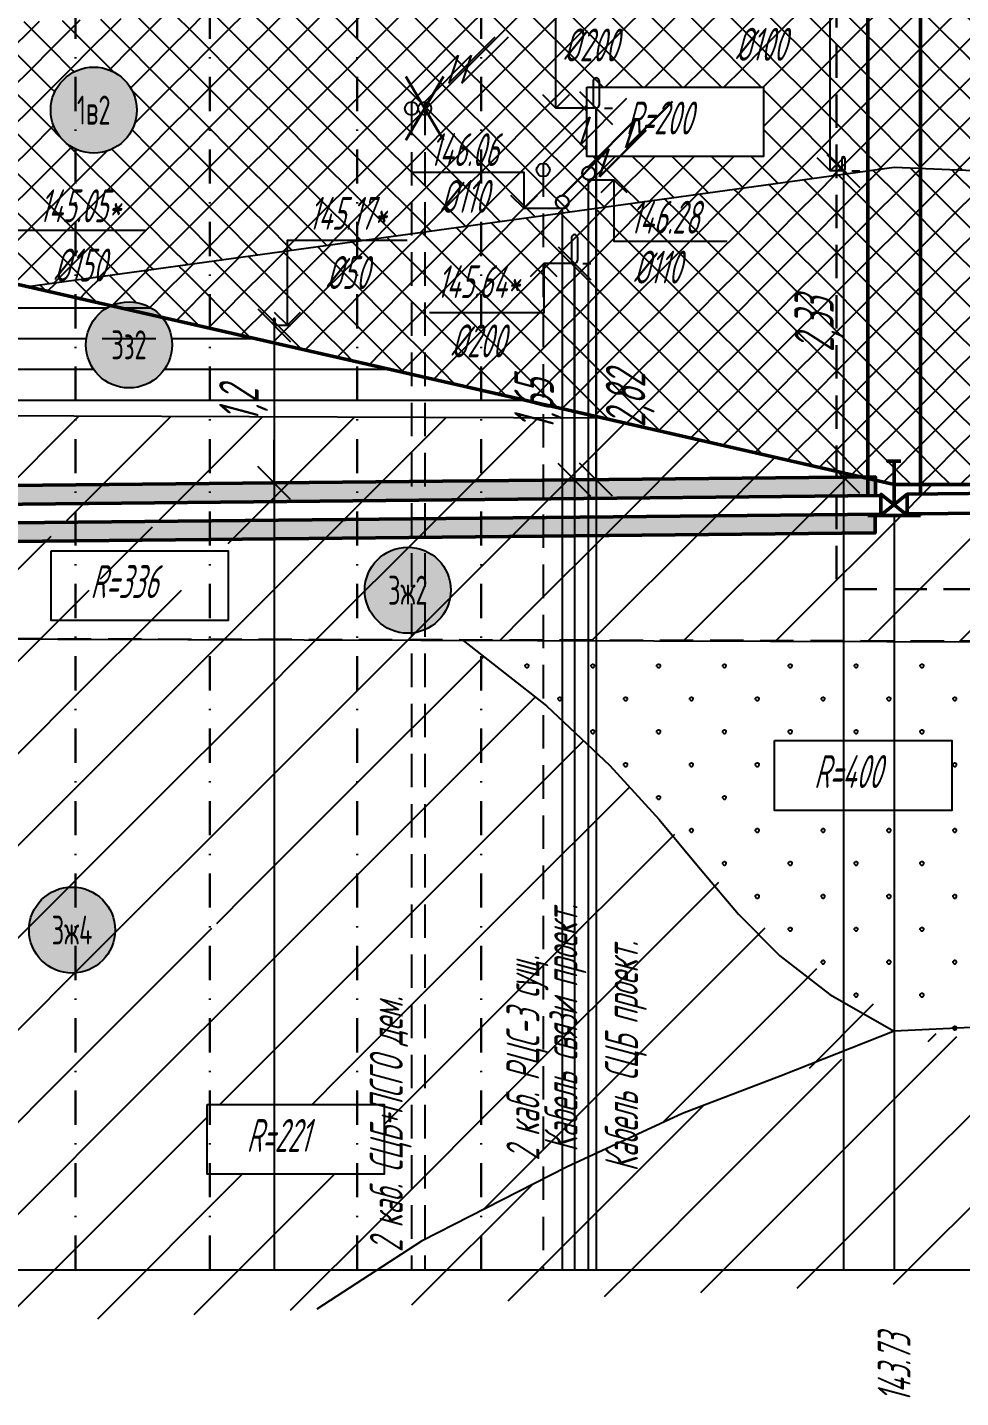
# Model space of a CAD drawing. Header units: metres. Extents: x -30 to 2050, y -904 to 400.
# Drawn here: x 688.5 to 759.4, y 120.3 to 224.4 of the extents above; entities that cross this region are included whole.
import ezdxf
from ezdxf import colors
from ezdxf.entities.mleader import LeaderData, LeaderLine
from ezdxf.enums import TextEntityAlignment as Align
from ezdxf.math import Vec2, Vec3

# ---------------------------------------------------------------- set-up
doc = ezdxf.new("R2010")
doc.units = ezdxf.units.M
doc.header["$LTSCALE"] = 0.2
doc.linetypes.add('DASHDOT', pattern=[27, 13, -7, 0, -7])
doc.linetypes.add('штриховая', pattern=[19.05, 12.7, -6.35])
for name, color, linetype in [('PR_RD', 7, 'Continuous'), ('МГТ_ИГ_Геология', 252, 'Continuous'), ('Примыкания', 7, 'Continuous'), ('Таблица', 7, 'Continuous'), ('Трубы', 7, 'Continuous'), ('Узлы', 7, 'Continuous'), ('Футляры', 7, 'Continuous')]:
    doc.layers.add(name, color=color, linetype=linetype)
doc.layers.add('МГТ_НВК_В1_выноски', color=7, linetype='Continuous', lineweight=30)
doc.layers.add('МГТ_НВК_котлованы', color=7, linetype='Continuous', lineweight=30)
doc.styles.add('SPDS', font='SPDS', dxfattribs={"width": 0.7, "oblique": 15, "height": 2.5})
doc.styles.get("Standard").update_dxf_attribs({"font": 'SPDS.shx', "width": 0.7, "oblique": 15, "height": 3})
doc.styles.add('Стиль Simplex', font='simplex.shx')
doc.dimstyles.new('ISO-25', dxfattribs={"dimtxt": 2.5, "dimasz": 2.5, "dimexe": 1.25, "dimexo": 0.625, "dimtad": 1, "dimtxsty": 'Standard', "dimcen": 2.5, "dimadec": 0, "dimazin": 0, "dimtfac": 1, "dimtmove": 0, "dimatfit": 3, "dimfxl": 1, "dimarcsym": 0})
pattern_1 = [(45, (-8.669, 494.728), (0, 21), [9.8995, -19.799]), (45, (5.331, 480.728), (0, 21), [9.8995, -19.799]), (45, (-8.669, 480.728), (0, 21), [14.142, -15.5565]), (45, (1.331, 490.728), (0, 21), [15.556, -14.1425]), (45, (-1.669, 480.728), (0, 21), [19.799, -9.8995]), (45, (-8.669, 487.728), (0, 21), [19.799, -9.8995])]

# ---------------------------------------------------------------- blocks, each defined once
blk = doc.blocks.new('_OBLIQUE')
at = {"color": 0, "linetype": 'ByBlock', "lineweight": -2}
blk.add_line((0.5, 0.5), (-0.5, -0.5), dxfattribs=at)
blk = doc.blocks.new('*D16')
at = {"layer": 'Defpoints', "color": 0, "transparency": 16777216}
for p in [(707.27, 201.74), (707.27, 201.74), (707.27, 189.76)]:
    blk.add_point(p, dxfattribs=at)
at = {"layer": 'Примыкания', "color": 0, "lineweight": -2, "transparency": 16777216}
for p, q in [((707.27, 201.74), (707.27, 198.33)), ((707.9, 201.74), (708.52, 201.74)), ((707.27, 189.76), (707.27, 193.03)), ((707.9, 189.76), (708.52, 189.76))]:
    blk.add_line(p, q, dxfattribs=at)
at = {"layer": 'Примыкания', "color": 0, "lineweight": -2, "transparency": 16777216, "xscale": 2.5, "yscale": 2.5, "zscale": 2.5}
for p, rotation in [((707.27, 201.74), 90), ((707.27, 189.76), 270)]:
    blk.add_blockref('_OBLIQUE', p, dxfattribs=dict(at, rotation=rotation))
at = {"layer": 'Примыкания', "color": 0, "transparency": 16777216, "insert": (704.94, 195.68), "char_height": 3, "width": 4.1812, "attachment_point": 5, "rotation": 90}
blk.add_mtext('1,2', dxfattribs=at)
blk = doc.blocks.new('*D17')
at = {"layer": 'Defpoints', "color": 0, "transparency": 16777216}
for p in [(750.5, 213.46), (750.5, 213.46), (750.5, 190.2)]:
    blk.add_point(p, dxfattribs=at)
at = {"layer": 'Примыкания', "color": 0, "lineweight": -2, "transparency": 16777216}
for p, q in [((750.5, 213.46), (750.5, 205.93)), ((751.13, 213.46), (751.75, 213.46)), ((750.5, 190.2), (750.5, 197.58)), ((751.13, 190.2), (751.75, 190.2))]:
    blk.add_line(p, q, dxfattribs=at)
at = {"layer": 'Примыкания', "color": 0, "lineweight": -2, "transparency": 16777216, "xscale": 2.5, "yscale": 2.5, "zscale": 2.5}
for p, rotation in [((750.5, 213.46), 90), ((750.5, 190.2), 270)]:
    blk.add_blockref('_OBLIQUE', p, dxfattribs=dict(at, rotation=rotation))
at = {"layer": 'Примыкания', "color": 0, "transparency": 16777216, "insert": (748.63, 201.76), "char_height": 3, "width": 5.8875, "attachment_point": 5, "rotation": 90}
blk.add_mtext('2,33', dxfattribs=at)
blk = doc.blocks.new('*D19')
at = {"layer": 'Defpoints', "color": 0, "transparency": 16777216}
for p in [(730.08, 206.44), (730.08, 206.44), (730.08, 189.99)]:
    blk.add_point(p, dxfattribs=at)
at = {"layer": 'Примыкания', "color": 0, "lineweight": -2, "transparency": 16777216}
for p, q in [((730.08, 189.99), (730.08, 206.44)), ((730.7, 206.44), (731.33, 206.44)), ((730.7, 189.99), (731.33, 189.99))]:
    blk.add_line(p, q, dxfattribs=at)
at = {"layer": 'Примыкания', "color": 0, "lineweight": -2, "transparency": 16777216, "xscale": 2.5, "yscale": 2.5, "zscale": 2.5}
for p, rotation in [((730.08, 206.44), 90), ((730.08, 189.99), 270)]:
    blk.add_blockref('_OBLIQUE', p, dxfattribs=dict(at, rotation=rotation))
at = {"layer": 'Примыкания', "color": 0, "transparency": 16777216, "insert": (727.36, 195.7), "char_height": 3, "width": 5.4938, "attachment_point": 5, "rotation": 90}
blk.add_mtext('1,65', dxfattribs=at)
blk = doc.blocks.new('*D21')
at = {"layer": 'Defpoints', "color": 0, "transparency": 16777216}
for p in [(731.72, 218.24), (731.72, 218.24), (731.72, 190.01)]:
    blk.add_point(p, dxfattribs=at)
at = {"layer": 'Примыкания', "color": 0, "lineweight": -2, "transparency": 16777216}
for p, q in [((731.72, 190.01), (731.72, 218.24)), ((732.35, 218.24), (732.97, 218.24)), ((732.35, 190.01), (732.97, 190.01))]:
    blk.add_line(p, q, dxfattribs=at)
at = {"layer": 'Примыкания', "color": 0, "lineweight": -2, "transparency": 16777216, "xscale": 2.5, "yscale": 2.5, "zscale": 2.5}
for p, rotation in [((731.72, 218.24), 90), ((731.72, 190.01), 270)]:
    blk.add_blockref('_OBLIQUE', p, dxfattribs=dict(at, rotation=rotation))
at = {"layer": 'Примыкания', "color": 0, "transparency": 16777216, "insert": (734.31, 196.06), "char_height": 3, "width": 5.8875, "attachment_point": 5, "rotation": 90}
blk.add_mtext('2,82', dxfattribs=at)
blk = doc.blocks.new('круг3_-26_2')
at = {"true_color": 0xffffff}
blk.add_hatch(color=7, dxfattribs=at).paths.add_polyline_path([(-0.327, 0, 1), (0.327, 0, 1)])
at = {"color": 7, "lineweight": 25}
blk.add_circle((0, 0), 0.327, dxfattribs=at)
at = {"color": 7, "lineweight": 25, "style": 'Стиль Simplex', "width": 0.590909}
blk.add_text('3ж2', height=0.22, dxfattribs=at).set_placement((0, 0), align=Align.MIDDLE_CENTER)
blk = doc.blocks.new('круг1_-30_2')
at = {"layer": 'МГТ_ИГ_Геология', "true_color": 0xffffff}
blk.add_hatch(color=7, dxfattribs=at).paths.add_polyline_path([(-0.327, 0, 1), (0.327, 0, 1)])
at = {"color": 7, "lineweight": 25}
blk.add_circle((0, 0), 0.327, dxfattribs=at)
at = {"color": 7, "lineweight": 25, "style": 'Стиль Simplex', "width": 0.590909}
blk.add_text('1в2', height=0.22, dxfattribs=at).set_placement((0, 0), align=Align.MIDDLE_CENTER)
blk = doc.blocks.new('круг3_-25_2')
at = {"true_color": 0xffffff}
blk.add_hatch(color=7, dxfattribs=at).paths.add_polyline_path([(-0.327, 0, 1), (0.327, 0, 1)])
at = {"color": 7, "lineweight": 25}
blk.add_circle((0, 0), 0.327, dxfattribs=at)
at = {"color": 18, "lineweight": 25, "true_color": 0x000000, "style": 'Стиль Simplex', "width": 0.590909}
blk.add_text('3з2', height=0.22, dxfattribs=at).set_placement((0, 0), align=Align.MIDDLE_CENTER)
blk = doc.blocks.new('круг3_-26_4')
at = {"true_color": 0xffffff}
blk.add_hatch(color=7, dxfattribs=at).paths.add_polyline_path([(-0.327, 0, 1), (0.327, 0, 1)])
at = {"color": 7, "lineweight": 25}
blk.add_circle((0, 0), 0.327, dxfattribs=at)
at = {"color": 7, "lineweight": 25, "style": 'Стиль Simplex', "width": 0.590909}
blk.add_text('3ж4', height=0.22, dxfattribs=at).set_placement((0, 0), align=Align.MIDDLE_CENTER)
blk = doc.blocks.new('уке')
at = {"layer": 'МГТ_ИГ_Геология'}
blk.add_lwpolyline([(147.85, -230.19), (161.29, -230.19), (161.29, -235.48), (147.85, -235.48)], close=True, dxfattribs=at)
at = {"layer": 'МГТ_ИГ_Геология', "insert": (150.84, -231.29), "char_height": 2.5, "attachment_point": 1}
blk.add_mtext_dynamic_manual_height_columns('R=200', width=10.097, gutter_width=15, heights=[0], dxfattribs=at)
blk = doc.blocks.new('221')
at = {"layer": 'МГТ_ИГ_Геология'}
blk.add_lwpolyline([(0, 5.29), (13.44, 5.29), (13.44, 0), (0, 0)], close=True, dxfattribs=at)
at = {"layer": 'МГТ_ИГ_Геология', "insert": (2.99, 4.2), "char_height": 2.5, "attachment_point": 1}
blk.add_mtext_dynamic_manual_height_columns('R=221', width=10.097, gutter_width=15, heights=[0], dxfattribs=at)
blk = doc.blocks.new('23434')
at = {"layer": 'МГТ_ИГ_Геология'}
blk.add_lwpolyline([(116.63, 442.59), (130.08, 442.59), (130.08, 437.29), (116.63, 437.29)], close=True, dxfattribs=at)
at = {"layer": 'МГТ_ИГ_Геология', "insert": (119.62, 441.49), "char_height": 2.5, "attachment_point": 1}
blk.add_mtext_dynamic_manual_height_columns('R=400', width=10.097, gutter_width=15, heights=[0], dxfattribs=at)
blk = doc.blocks.new('2432')
at = {"layer": 'МГТ_ИГ_Геология'}
blk.add_lwpolyline([(116.63, 433.38), (130.08, 433.38), (130.08, 428.08), (116.63, 428.08)], close=True, dxfattribs=at)
at = {"layer": 'МГТ_ИГ_Геология', "insert": (119.62, 432.28), "char_height": 2.5, "attachment_point": 1}
blk.add_mtext_dynamic_manual_height_columns('R=336', width=10.097, gutter_width=15, heights=[0], dxfattribs=at)
blk = doc.blocks.new('ЭС')
for p, q in [((2269.61, -483.84), (2273.14, -480.31)), ((2266.78, -485.26), (2270.31, -481.72)), ((2270.31, -481.72), (2269.61, -483.84))]:
    blk.add_line(p, q)
blk.add_circle((2266.78, -485.76), 0.5)
blk = doc.blocks.new('usl_1')
for p, q in [((2.83, 1.41), (6.36, 4.95)), ((0, 0), (3.54, 3.54)), ((3.54, 3.54), (2.83, 1.41))]:
    blk.add_line(p, q)
blk.add_circle((0, -0.5), 0.5)
blk = doc.blocks.new('A$C35B96AF6')
at = {"lineweight": 30}
for points in [[(-1.79, 3.01), (1.79, -3.01)], [(1.79, 3.01), (-1.79, -3.01)]]:
    blk.add_lwpolyline(points, dxfattribs=at)

msp = doc.modelspace()

# ---------------------------------------------------------------- hatches: boundary and pattern name
at = {"lineweight": 20}
h = msp.add_hatch(dxfattribs=at)
h.set_pattern_fill('AR-SAND', color=256, scale=0.03, style=0)
h.set_pattern_definition([(37.5, (39.1721, 253.0375), (-0.048001, 1.4682397), [0, -1.15824, 0, -1.2954, 0, -1.23825]), (7.5, (39.172, 253.0375), (1.34857, 2.1504753), [0, -0.62484, 0, -1.04394, 0, -0.40005]), (327.5, (38.2348, 253.0375), (2.372977, 0.0043116), [0, -0.381, 0, -1.3716, 0, -1.7907]), (317.5, (38.2348, 253.0375), (2.2906694, 0.668788), [0, -0.1905, 0, -0.89916, 0, -1.0287])])
h.paths.add_polyline_path([(752.94122, 188.80147), (752.92693, 190.22633), (565.66527, 188.34844), (565.67952, 186.92358)])
h.paths.add_polyline_path([(752.92478, 185.96301), (752.91147, 187.29288), (752.90573, 187.38584), (565.65273, 185.51331), (565.66698, 184.08845)])
at = {"layer": 'МГТ_ИГ_Геология'}
h = msp.add_hatch(dxfattribs=at)
h.set_pattern_fill('GR24', color=251, scale=10, style=0, pattern_type=2)
h.set_pattern_definition([(225, (-5.6692, 480.7283), (3e-16, -3), [2.1213, -2.121341]), (315, (-7.1692, 482.2283), (3, 0), [2.1213, -2.121341]), (45, (-8.6692, 480.7283), (0, 3), [2.1213, -2.121341]), (135, (-7.1692, 479.2283), (-3, 3e-16), [2.1213, -2.121341])])
h.paths.add_polyline_path([(780.33811, 229.78691), (765.01224, 232.02349), (764.64581, 231.96248), (759.05962, 231.19535), (755.52478, 230.39774), (755.18336, 234.20072), (754.31763, 234.19702), (743.63152, 234.14916), (736.27397, 233.28178), (736.04988, 231.5154), (735.47445, 225.97593), (728.93265, 226.105), (726.81304, 225.99516), (685.38773, 224.69464), (676.50506, 224.37615), (676.17375, 224.40943), (672.00759, 222.60765), (665.30572, 222.11455), (665.30572, 209.9674), (688.5686, 204.65629), (754.35515, 213.72826), (780.33811, 212.63666)])
h.paths.add_polyline_path([(696.84325, 218.08222, -1), (690.2974, 218.08222, -1)], flags=16)
h.paths.add_polyline_path([(772.16727, 202.04456, -1), (765.62143, 202.04456, -1)])
h.paths.add_polyline_path([(775.07382, 228.58666), (779.88811, 228.58666), (779.88811, 231.88666), (775.07382, 231.88666)], flags=24)
h.paths.add_polyline_path([(775.07382, 212.58666), (779.88811, 212.58666), (779.88811, 215.88666), (775.07382, 215.88666)], flags=25)
h.paths.add_polyline_path([(762.53224, 214.37683), (767.42747, 214.37683), (767.42747, 220.37683), (762.53224, 220.37683)], flags=24)
h.paths.add_polyline_path([(665.75572, 209.9174), (673.04619, 209.9174), (673.04619, 213.2174), (665.75572, 213.2174)], flags=24)
h.paths.add_polyline_path([(665.75572, 221.9174), (673.04619, 221.9174), (673.04619, 225.2174), (665.75572, 225.2174)], flags=24)
h.paths.add_polyline_path([(731.00323, 219.83963), (744.44568, 219.83963), (744.44568, 214.54501), (731.00323, 214.54501)], flags=16)
h.paths.add_polyline_path([(733.20504, 215.44363), (740.75504, 215.44363), (741.80033, 219.34469), (734.25033, 219.34469)], flags=8)
h = msp.add_hatch(dxfattribs=at)
h.set_pattern_fill('GR07', color=251, scale=10, style=0, pattern_type=2)
h.set_pattern_definition([(0, (-8.759, 480.728), (0, 7), [16.33, 0]), (0, (-8.759, 483.058), (0, 7), [16.33, 0]), (0, (-8.759, 485.398), (0, 7), [16.33, 0])])
h.paths.add_polyline_path([(549.68481, 216.63839), (541.38081, 216.63839), (541.38081, 202.63839), (549.68481, 202.63839)])
h.paths.add_polyline_path([(639.63921, 212.09641), (551.68481, 216.63839), (551.68481, 202.63839), (639.63921, 200.09641)])
edge = h.paths.add_edge_path(flags=16)
edge.add_arc((595.66201, 207.84466), 3.27292, 0, 360)
h.paths.add_polyline_path([(663.30572, 209.9674), (641.63921, 212.09641), (641.63921, 200.09641), (663.30572, 194.9674)])
h.paths.add_polyline_path([(645.90921, 206.34641), (644.36921, 206.34641), (644.36921, 207.84641), (645.90921, 207.84641)], flags=16)
edge = h.paths.add_edge_path(flags=16)
edge.add_arc((659.67249, 201.94015), 3.27292, 0, 360)
edge = h.paths.add_edge_path(flags=16)
edge.add_arc((696.24702, 200.25213), 3.27292, 0, 360)
h.paths.add_polyline_path([(669.57572, 207.2174), (668.03572, 207.2174), (668.03572, 208.7174), (669.57572, 208.7174)], flags=16)
h.paths.add_polyline_path([(544.1729, 202.58839), (549.23481, 202.58839), (549.23481, 205.88839), (544.1729, 205.88839)])
h.paths.add_polyline_path([(593.62629, 206.19466), (597.69772, 206.19466), (597.69772, 209.49466), (593.62629, 209.49466)], flags=0)
h.paths.add_polyline_path([(552.13481, 202.58839), (559.42528, 202.58839), (559.42528, 205.88839), (552.13481, 205.88839)], flags=17)
h.paths.add_polyline_path([(634.1273, 200.04641), (639.18921, 200.04641), (639.18921, 203.34641), (634.1273, 203.34641)])
h.paths.add_polyline_path([(657.63678, 200.29015), (661.70821, 200.29015), (661.70821, 203.59015), (657.63678, 203.59015)], flags=0)
h.paths.add_polyline_path([(657.79381, 194.9174), (662.85572, 194.9174), (662.85572, 198.2174), (657.79381, 198.2174)])
h.paths.add_polyline_path([(694.21131, 198.60213), (698.28274, 198.60213), (698.28274, 201.90213), (694.21131, 201.90213)], flags=0)
h.paths.add_polyline_path([(665.75572, 194.9174), (673.04619, 194.9174), (673.04619, 198.2174), (665.75572, 198.2174)], flags=17)
h.paths.add_polyline_path([(732.12261, 194.71254), (665.30572, 209.9674), (665.30572, 194.9674)])
h.paths.add_polyline_path([(609.10355, 209.66945), (622.546, 209.66945), (622.546, 204.37484), (609.10355, 204.37484)], flags=16)
h.paths.add_polyline_path([(611.26659, 205.32242), (618.94681, 205.32242), (619.97898, 209.17451), (612.29876, 209.17451)], flags=0)
h.paths.add_polyline_path([(675.61012, 202.73959), (675.61012, 197.44497)], flags=16)
h.paths.add_polyline_path([(677.77316, 198.39255), (678.80533, 202.24465)], flags=16)
h = msp.add_hatch(dxfattribs=at)
h.set_pattern_fill('GR24', color=251, scale=10, style=0, pattern_type=2)
h.set_pattern_definition([(225, (3, -26.7315), (3e-16, -3), [2.1213, -2.121341]), (315, (1.5, -25.2315), (3, 0), [2.1213, -2.121341]), (45, (0, -26.7315), (0, 3), [2.1213, -2.121341]), (135, (1.5, -28.2315), (-3, 3e-16), [2.1213, -2.121341])])
h.paths.add_polyline_path([(780.33811, 212.63666), (754.35515, 213.72826), (688.5686, 204.65629), (694.86474, 203.21882, -0.342796752), (698.77988, 202.32496), (754.35515, 189.63666), (780.33811, 189.63666)])
h.paths.add_polyline_path([(772.16727, 202.04456, -1), (765.62143, 202.04456, -1)], flags=16)
h.paths.add_polyline_path([(775.07382, 212.58666), (779.88811, 212.58666), (779.88811, 215.88666), (775.07382, 215.88666)], flags=24)
h = msp.add_hatch(dxfattribs=at)
h.set_pattern_fill('GR38', color=251, scale=10, style=0, pattern_type=2)
h.set_pattern_definition(pattern_1)
edge = h.paths.add_edge_path(flags=16)
edge.add_arc((721.6046, 185.9866), 0.28295, 0, 360)
h.paths.add_polyline_path([(669.57572, 190.2174), (668.03572, 190.2174), (668.03572, 191.7174), (669.57572, 191.7174)], flags=16)
h.paths.add_polyline_path([(774.8262, 189.58666), (779.88811, 189.58666), (779.88811, 192.88666), (774.8262, 192.88666)], flags=16)
h.paths.add_polyline_path([(780.33811, 189.63666), (754.35515, 189.63666), (732.12261, 194.71254), (665.30572, 194.9674), (665.30572, 177.9674), (769.11987, 177.66891), (767.83811, 179.93666), (770.43811, 179.93666), (769.15628, 177.66881), (780.33811, 177.63666)])
h.paths.add_polyline_path([(690.32498, 186.91941), (703.76744, 186.91941), (703.76744, 181.62479), (690.32498, 181.62479)], flags=16)
h.paths.add_polyline_path([(692.49905, 182.46883), (700.11248, 182.46883), (701.17239, 186.42447), (693.55896, 186.42447)], flags=0)
h = msp.add_hatch(dxfattribs=at)
h.set_pattern_fill('GR38', color=251, scale=10, style=0, pattern_type=2)
h.set_pattern_definition(pattern_1)
edge = h.paths.add_edge_path(flags=16)
edge.add_arc((703.04496, 155.79654), 0.52749, 0, 360)
h.paths.add_polyline_path([(669.57572, 154.7174), (669.57572, 153.2174), (668.03572, 153.2174), (668.03572, 154.7174)], flags=16)
h.paths.add_polyline_path([(669.57572, 171.2174), (668.03572, 171.2174), (668.03572, 172.7174), (669.57572, 172.7174)], flags=16)
h.paths.add_polyline_path([(669.57572, 137.7174), (669.57572, 136.2174), (668.03572, 136.2174), (668.03572, 137.7174)], flags=16)
h.paths.add_polyline_path([(669.57572, 129.7174), (669.57572, 128.2174), (668.03572, 128.2174), (668.03572, 129.7174)], flags=16)
h.paths.add_polyline_path([(665.22656, 124.99214), (710.49894, 127.00689), (718.45458, 132.16815), (729.47308, 137.78395), (738.28115, 141.87439), (745.76944, 144.73174), (752.82862, 146.64829), (758.29301, 147.5696), (752.10516, 150.52767), (747.33314, 153.61054), (743.49831, 156.87314), (740.12201, 160.37043), (736.7256, 164.15735), (732.83044, 168.28887), (727.95786, 172.81992), (721.62923, 177.80546), (665.30572, 177.9674)])
h.paths.add_polyline_path([(702.18253, 142.5411), (715.62499, 142.5411), (715.62499, 137.24648), (702.18253, 137.24648)], flags=16)
h.paths.add_polyline_path([(704.38435, 138.1451), (711.58435, 138.1451), (712.62963, 142.04616), (705.42963, 142.04616)], flags=8)
h = msp.add_hatch(dxfattribs=at)
h.set_pattern_fill('GR28', color=251, scale=10, style=0, pattern_type=2)
h.set_pattern_definition([(90, (-8.6692, 480.8083), (-2.5, 2.5), [0.11, -4.89]), (45, (-8.6692, 480.9183), (-2.5, 2.5), [0.113137, -3.422397]), (0, (-8.5892, 480.9983), (2.5, 2.5), [0.11, -4.89]), (315, (-8.4792, 480.9983), (2.5, 2.5), [0.113137, -3.422397]), (90, (-8.3992, 480.8083), (-2.5, 2.5), [0.11, -4.89]), (45, (-8.4792, 480.7283), (-2.5, 2.5), [0.113137, -3.422397]), (0, (-8.5892, 480.7283), (2.5, 2.5), [0.11, -4.89]), (315, (-8.6692, 480.8083), (2.5, 2.5), [0.113137, -3.422397])])
h.paths.add_polyline_path([(780.33811, 177.63666), (773.33811, 177.63666), (769.13811, 177.63666), (769.11987, 177.66891), (721.62923, 177.80546), (727.95786, 172.81992), (732.83044, 168.28887), (736.7256, 164.15735), (740.12201, 160.37043), (743.49831, 156.87314), (747.33314, 153.61054), (751.62047, 149.67424), (758.29301, 147.5696), (760.34935, 147.9163), (769.22229, 148.82806), (780.33811, 149.67586)])
edge = h.paths.add_edge_path(flags=16)
edge.add_arc((765.58392, 161.23417), 0.32552, 0, 360)
h.paths.add_polyline_path([(772.1439, 158.30009), (776.81056, 158.30009), (776.81056, 164.30009), (772.1439, 164.30009)], flags=16)
h.paths.add_polyline_path([(774.8262, 149.58666), (779.88811, 149.58666), (779.88811, 152.88666), (774.8262, 152.88666)], flags=16)
h.paths.add_polyline_path([(745.28047, 170.1908), (758.72292, 170.1908), (758.72292, 164.89618), (745.28047, 164.89618)], flags=16)
h.paths.add_polyline_path([(747.48229, 165.98845), (755.20729, 165.98845), (756.20068, 169.69586), (748.47568, 169.69586)], flags=8)
h = msp.add_hatch(dxfattribs=at)
h.set_pattern_fill('GR38', color=251, scale=10, style=0, pattern_type=2)
h.set_pattern_definition([(45, (20.493, -793.914), (0, 21), [9.8995, -19.799]), (45, (34.493, -807.914), (0, 21), [9.8995, -19.799]), (45, (20.493, -807.914), (0, 21), [14.142, -15.5565]), (45, (30.493, -797.914), (0, 21), [15.556, -14.1425]), (45, (27.493, -807.914), (0, 21), [19.799, -9.8995]), (45, (20.493, -800.914), (0, 21), [19.799, -9.8995])])
edge = h.paths.add_edge_path(flags=16)
edge.add_arc((767.99221, 142.15289), 3.27292, 0, 360)
h.paths.add_polyline_path([(765.70887, 140.50289), (770.27554, 140.50289), (770.27554, 143.80289), (765.70887, 143.80289)], flags=0)
h.paths.add_polyline_path([(710.49894, 127.00689), (780.33811, 130.02348), (780.33811, 149.67586), (769.22229, 148.82806), (760.34935, 147.9163), (752.82862, 146.64829), (745.76944, 144.73174), (738.28115, 141.87439), (729.47308, 137.78395), (718.45458, 132.16815)])

# ---------------------------------------------------------------- linework, layer by layer
at = {"layer": 'МГТ_ИГ_Геология', "lineweight": 50, "flags": 128}
msp.add_lwpolyline([(551.68481, 216.63839), (639.63921, 212.09641), (641.63921, 212.09641), (663.30572, 209.9674), (665.30572, 209.9674), (754.35515, 189.63666), (782.33811, 189.63666), (782.33811, 189.63666), (953.82521, 174.13383)], dxfattribs=at)
at = {"layer": 'МГТ_ИГ_Геология', "linetype": 'Continuous', "lineweight": 25, "flags": 128}
for points in [[(780.33811, 212.63666), (754.35515, 213.72826), (688.5686, 204.65629)], [(665.30572, 194.9674), (732.12261, 194.71254)], [(665.30572, 177.9674), (780.33811, 177.63666)], [(721.62923, 177.80546), (727.95017, 172.821), (732.76891, 168.29749), (736.51794, 164.18644), (739.62978, 160.43938), (742.53692, 157.0078), (745.67186, 153.84323), (749.4671, 150.89718), (754.35515, 148.12116)]]:
    msp.add_lwpolyline(points, dxfattribs=at)
at = {"layer": 'МГТ_ИГ_Геология', "color": 5, "linetype": 'штриховая', "lineweight": 30, "flags": 128}
msp.add_lwpolyline([(956.00664, 168.16837), (953.82521, 168.13383), (782.33811, 177.58378), (780.33811, 177.69399), (665.30572, 177.9674), (663.30572, 177.9674), (641.63921, 183.09641), (639.63921, 183.09641), (551.68481, 180.63839), (541.38081, 180.63839)], dxfattribs=at)
at = {"layer": 'МГТ_ИГ_Геология', "linetype": 'Continuous', "lineweight": 25}
msp.add_lwpolyline([(780.33811, 149.67586), (769.22229, 148.82806), (754.35515, 148.12116), (745.76944, 144.73174), (745.76944, 144.73174), (738.28115, 141.87439), (729.47308, 137.78395), (718.45458, 132.16815), (710.49894, 127.00689)], dxfattribs=at)
at = {"layer": 'МГТ_НВК_В1_выноски', "color": 34, "linetype": 'штриховая', "flags": 128}
msp.add_lwpolyline([(749.96628, 230.70597), (749.96628, 181.70597), (769.96628, 181.70597), (769.96628, 230.70597), (749.96628, 230.70597)], dxfattribs=at)
at = {"layer": 'МГТ_НВК_котлованы', "linetype": 'DASHDOT', "lineweight": 30, "flags": 128}
for points in [[(692.17903, 130), (692.17903, 252.68544)], [(702.38341, 130), (702.379, 252.68544)], [(713.57889, 130), (713.57889, 252.62904)], [(722.97889, 130), (722.97889, 252.57263)]]:
    msp.add_lwpolyline(points, dxfattribs=at)
at = {"layer": 'Примыкания'}
for p, q in [((731.49475, 220.29535), (731.49475, 218.47135)), ((731.95075, 220.29535), (731.95075, 218.47135)), ((731.72275, 218.24335), (731.72275, 130)), ((750.39417, 214.43197), (750.39417, 213.56797)), ((750.61017, 214.43197), (750.61017, 213.56797)), ((750.50217, 213.45997), (750.50217, 130)), ((729.85928, 208.41506), (729.85928, 206.66306)), ((730.29728, 208.41506), (730.29728, 206.66306)), ((730.07828, 206.44406), (730.07828, 130)), ((707.21949, 202.20696), (707.21949, 201.79096)), ((707.32349, 202.20696), (707.32349, 201.79096)), ((707.27149, 201.73896), (707.27149, 130))]:
    msp.add_line(p, q, dxfattribs=at)
at = {"layer": 'Примыкания', "color": 0, "flags": 128}
for points in [[(731.72045, 218.24335), (728.67297, 218.24335), (728.67297, 225.18995), (734.91315, 225.18995)], [(750.50217, 213.45997), (749.50217, 213.45997), (749.50217, 225.15631), (739.49592, 225.15631)], [(729.67297, 219.24335), (728.67297, 218.24335), (727.67297, 219.24335)], [(750.50217, 214.45997), (749.50217, 213.45997), (748.50217, 214.45997)], [(729.15515, 210.6), (726.24439, 210.6), (726.24439, 213.34157), (717.75515, 213.34157)], [(731.08549, 212.8), (733.07096, 212.8), (733.07096, 208.11751), (741.66352, 208.11751)], [(734.07096, 211.8), (733.07096, 212.8), (732.07096, 211.8)], [(727.24439, 211.6), (726.24439, 210.6), (725.24439, 211.6)], [(686.48971, 200.54704), (687.48971, 200.54704), (687.48971, 208.95391), (697.49596, 208.95391)], [(707.27149, 201.73896), (708.27149, 201.73896), (708.27149, 208.19728), (717.35899, 208.19728)], [(730.08228, 206.44406), (727.73965, 206.44406), (727.73965, 202.67292), (719.07603, 202.67292)], [(726.73965, 205.44406), (727.73965, 206.44406), (728.73965, 205.44406)], [(707.27149, 202.73896), (708.27149, 201.73896), (709.27149, 202.73896)]]:
    msp.add_lwpolyline(points, dxfattribs=at)
at = {"layer": 'Примыкания', "linetype": 'штриховая', "flags": 128}
for points in [[(717.7026, 218.71113), (717.7026, 130)], [(718.7026, 218.71113), (718.7026, 130)], [(727.7026, 214.03504), (727.7026, 130)]]:
    msp.add_lwpolyline(points, dxfattribs=at)
at = {"layer": 'Примыкания'}
for centre, radius, start, end in [((731.72275, 220.29535), 0.228, 0, 180), ((731.72275, 218.47135), 0.228, 180, 0), ((750.50217, 214.43197), 0.108, 0, 180), ((750.50217, 213.56797), 0.108, 180, 360), ((730.07828, 208.41506), 0.219, 360, 180), ((730.07828, 206.66306), 0.219, 180, 0), ((707.27149, 202.20696), 0.052, 0, 180), ((707.27149, 201.79096), 0.052, 180, 0)]:
    msp.add_arc(centre, radius, start, end, dxfattribs=at)
at = {"layer": 'Таблица'}
msp.add_line((541.73873, 130), (955.8647, 130), dxfattribs=at)
at = {"layer": 'Трубы', "lineweight": 50, "flags": 128}
for points in [[(565.29445, 186.91973), (753.35515, 188.80034)], [(755.35515, 188.91034), (764.68333, 189.00362)], [(565.29445, 185.50973), (753.35515, 187.39033)], [(755.35515, 187.41033), (764.68333, 187.50362)]]:
    msp.add_lwpolyline(points, dxfattribs=at)
at = {"layer": 'Узлы', "lineweight": 50}
for p, q in [((752.35515, 232.41607), (752.35515, 188.79034)), ((756.35515, 232.41607), (756.35515, 188.92034)), ((752.35515, 187.38033), (752.35515, 187.30033)), ((756.35515, 187.42033), (756.35515, 187.30033)), ((752.35515, 187.30033), (756.35515, 187.30033))]:
    msp.add_line(p, q, dxfattribs=at)
at = {"layer": 'Узлы'}
msp.add_line((754.35515, 187.30033), (754.35515, 130), dxfattribs=at)
at = {"layer": 'Узлы', "flags": 128}
for points in [[(731.15515, 130), (731.15515, 212.8)], [(729.15515, 210.6), (729.15515, 130)]]:
    msp.add_lwpolyline(points, dxfattribs=at)
at = {"layer": 'Узлы', "lineweight": 50, "flags": 128}
msp.add_lwpolyline([(754.35515, 188.10534), (754.35515, 191.40534), (753.85515, 191.40534), (754.85515, 191.40534)], dxfattribs=at)
msp.add_lwpolyline([(753.35515, 187.30534), (755.35515, 188.90534), (755.35515, 187.30534), (753.35515, 188.90534)], close=True, dxfattribs=at)
at = {"layer": 'Футляры', "lineweight": 50, "flags": 128}
for points in [[(565.66584, 186.92344), (565.66527, 188.34844), (752.93382, 190.2264), (752.93439, 188.79613)], [(565.66644, 185.41845), (565.66698, 184.08845), (752.912, 185.96288), (752.91147, 187.29288)]]:
    msp.add_lwpolyline(points, dxfattribs=at)

# ---------------------------------------------------------------- block references
at = {"xscale": 0.8, "yscale": 0.8, "zscale": 0.8}
msp.add_blockref('A$C35B96AF6', (718.69708, 218.22041), dxfattribs=at)
at = {"layer": 'PR_RD'}
for p in [(717.70261, 218.71113), (718.70261, 218.71113), (727.7026, 214.03504)]:
    msp.add_blockref('usl_1', p, dxfattribs=at)
at = {"layer": 'МГТ_ИГ_Геология', "xscale": 10, "yscale": 10, "zscale": 10}
for name, p in [('круг1_-30_2', (693.57033, 218.08222)), ('круг3_-25_2', (696.24702, 200.25213)), ('круг3_-26_2', (717.41866, 181.61365)), ('круг3_-26_4', (691.92313, 155.79654))]:
    msp.add_blockref(name, p, dxfattribs=at)
at = {"layer": 'МГТ_ИГ_Геология', "color": 7, "lineweight": 25}
msp.add_blockref('уке', (583.15523, 450.02832), dxfattribs=at)
at = {"layer": 'МГТ_ИГ_Геология', "color": 2}
for name, p in [('2432', (573.69227, -248.76206)), ('23434', (628.64776, -272.39877))]:
    msp.add_blockref(name, p, dxfattribs=at)
at = {"layer": 'МГТ_ИГ_Геология'}
msp.add_blockref('221', (702.18253, 137.24648), dxfattribs=at)
at = {"layer": 'МГТ_НВК_котлованы', "color": 30, "lineweight": 50, "true_color": 0xf26722}
for p in [(-1535.62404, 699.05776), (-1537.62404, 696.85776)]:
    msp.add_blockref('ЭС', p, dxfattribs=at)

# ---------------------------------------------------------------- texts
at = {"oblique": 15.0000004, "width": 0.7}
for s, p in [('Кабель СЦБ проект.', (734.89599, 137.4506)), ('2 каб. РЦС-3 сущ.', (727.41125, 138.28735)), ('2 каб. СЦБ+ПСГО дем.', (717.04032, 131.33204))]:
    msp.add_text(s, height=2.5, rotation=90.0000025, dxfattribs=at).set_placement(p)
at = {"layer": 'Примыкания', "color": 0, "style": 'SPDS', "oblique": 15.0000004, "width": 0.7}
for s, p in [('%%C200', (731.31011, 223.03318)), ('%%C100', (744.22488, 223.08124)), ('146.06', (721.68937, 215.08374)), ('%%C110', (721.68937, 211.52932)), ('145.05*', (692.49283, 210.81337)), ('145.17*', (712.81524, 210.24414)), ('146.28', (736.9144, 209.94718)), ('%%C150', (692.49283, 206.31337)), ('%%C110', (736.35988, 206.1578)), ('%%C50', (712.81524, 205.74414)), ('145.64*', (722.74118, 205.05296)), ('%%C200', (722.74118, 200.55296))]:
    msp.add_text(s, height=2.5, dxfattribs=at).set_placement(p, align=Align.MIDDLE_CENTER)
at = {"layer": 'Примыкания', "oblique": 15.0000004, "width": 0.7}
msp.add_text('Кабель связи проект.', height=2.5, rotation=90.0000025, dxfattribs=at).set_placement((730.30325, 138.95382))
at = {"layer": 'Таблица', "oblique": 15.0000004, "width": 0.7}
msp.add_text('143.73', height=2.5, rotation=90.0000025, dxfattribs=at).set_placement((754.35515, 122.5), align=Align.MIDDLE_CENTER)

# ---------------------------------------------------------------- dimensions: what is measured, and where the dimension line sits
at = {"layer": 'Примыкания'}
for base, p1, p2, picture, middle in [((731.72475, 218.24335), (731.72275, 190.00901), (731.72275, 218.24335), '*D21', (734.30636, 196.05914)), ((750.50417, 213.45997), (750.50217, 190.19681), (750.50217, 213.45997), '*D17', (748.62836, 201.7571)), ((730.08028, 206.44406), (730.07828, 189.99257), (730.07828, 206.44406), '*D19', (727.36106, 195.70131)), ((707.27349, 201.73896), (707.27149, 189.7645), (707.27149, 201.73896), '*D16', (704.93968, 195.68173))]:
    dim = msp.add_linear_dim(base=base, p1=p1, p2=p2, angle=90, dimstyle='ISO-25', override={"dimlfac": 0.1, "dimblk": 'OBLIQUE', "dimtmove": 2}, dxfattribs=at)
    dim.commit()
    dim.dimension.update_dxf_attribs({"geometry": picture, "text_midpoint": middle, "dimtype": 161})

# ---------------------------------------------------------------- next in the draw order: leaders
at = {"layer": 'Футляры', "color": 34}
ml = msp.add_multileader_mtext('Standard', dxfattribs=at)
ml.set_content('\\A1;{\\Fspds|c204;\\Q15;\\W0.9;Промежуточный котлован \\P(ограждение шпунт Ларсен Л5-УМ)\\P4,6х5,4х4,6 (h) м}', color=34)
ml.set_leader_properties(lineweight=-1)
ml.build(insert=Vec2(0, 0))
ml.multileader.update_dxf_attribs({"text_left_attachment_type": 6, "text_right_attachment_type": 6, "dogleg_length": 0.36, "arrow_head_size": 0.18})
ctx = ml.context
ctx.base_point, ctx.char_height, ctx.arrow_head_size, ctx.landing_gap_size, ctx.plane_origin = Vec3(667.65272, 272.21525), 2.5, 0.18, 0.5, Vec3(668.99053, 356.31465)
ctx.left_attachment, ctx.right_attachment = 6, 6
notes = []
notes.append((ctx, [(0, (1, 1, 0), (667.29272, 272.21525), (1, 0), 0.36, [(0, [(642.10024, 220.98831)], 0, [])])]))
ctx.mtext.insert, ctx.mtext.defined_height, ctx.mtext.line_spacing_factor, ctx.mtext.flow_direction = Vec3(668.15272, 275.21525), 0.11224, 0.8, 5
ctx.mtext.has_bg_fill, ctx.mtext.bg_color, ctx.mtext.bg_scale_factor, ctx.mtext.bg_transparency, ctx.mtext.use_window_bg_color = 1, -1027028792, 1.5, 0, 1
for ctx, leaders in notes:
    for number, flags, end, landing, length, lines in leaders:
        leader = LeaderData()
        leader.index, (leader.has_last_leader_line, leader.has_dogleg_vector, leader.attachment_direction) = number, flags
        leader.last_leader_point, leader.dogleg_vector, leader.dogleg_length = Vec3(end), Vec3(landing), length
        for number, points, colour, breaks in lines:
            line = LeaderLine()
            line.index, line.vertices, line.color, line.breaks = number, Vec3.list(points), colors.encode_raw_color(colour), breaks
            leader.lines.append(line)
        ctx.leaders.append(leader)

doc.saveas('drawing.dxf')
